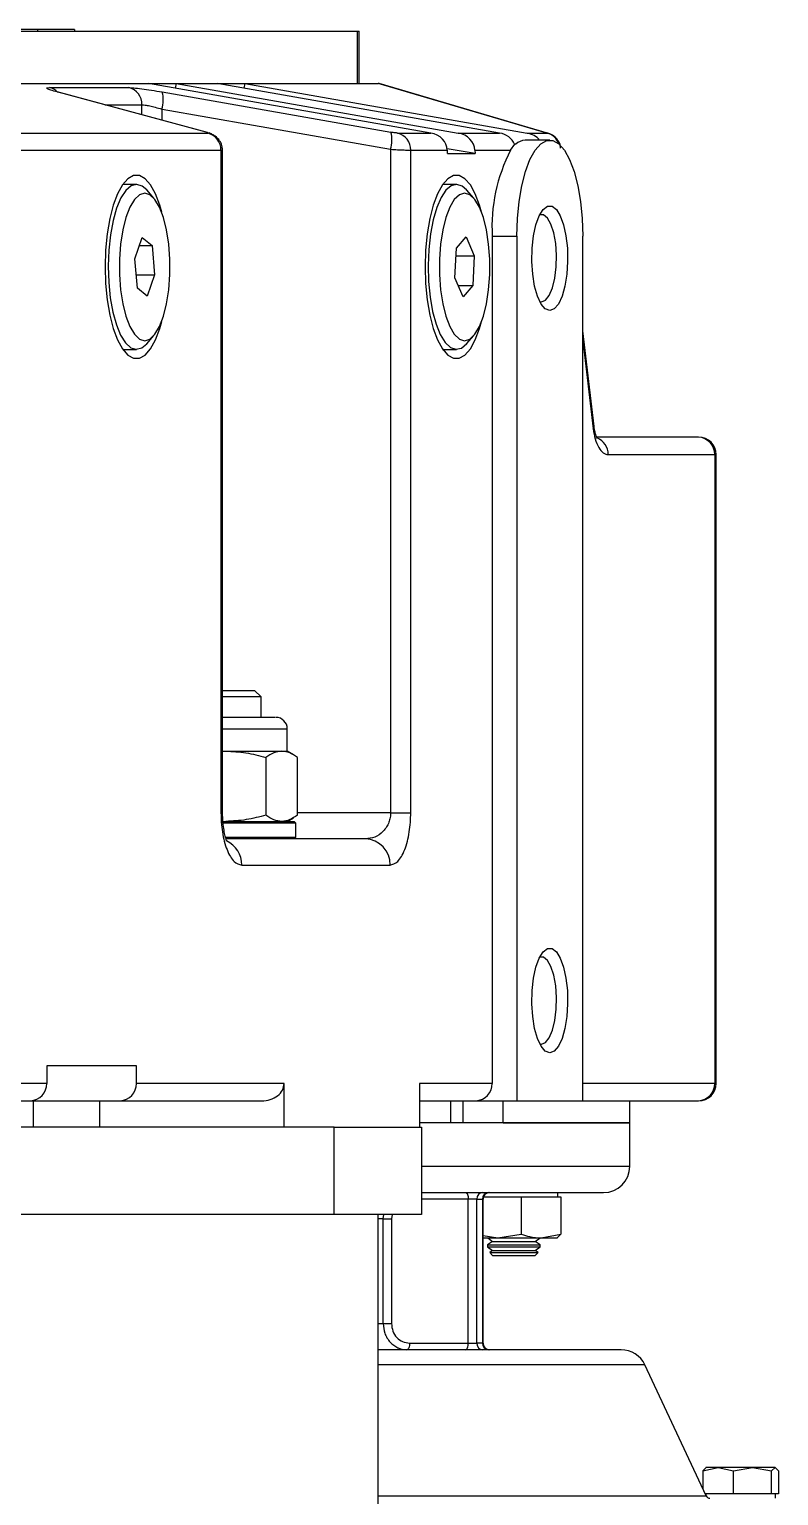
# Model space of a CAD drawing. Header units: centimetres. Extents: x 470464 to 524273, y 49611 to 59074.
# Drawn here: x 490479.19 to 490487.76, y 55520.96 to 55537.75 of the extents above; entities that cross this region are included whole.
import ezdxf

# ---------------------------------------------------------------- set-up
doc = ezdxf.new("R2010")
doc.units = ezdxf.units.CM
doc.header["$MEASUREMENT"] = 0
doc.layers.add('vinç', color=7, linetype='Continuous')

# ---------------------------------------------------------------- blocks, each defined once
blk = doc.blocks.new('JKKÖGÖ')
at = {"color": 2, "linetype": 'Continuous', "lineweight": 25}
for p, q in [((-34242.48, 51906.79), (-34242.13, 51907.19)), ((-34242.13, 51906.39), (-34242.48, 51906.79)), ((-34242.48, 51906.79), (-34242.48, 51904.22)), ((-34242.13, 51907.19), (-34239.48, 51907.19)), ((-34239.48, 51907.19), (-34239.48, 51906.79)), ((-34238.98, 51906.85), (-34239.48, 51906.85)), ((-34239.48, 51906.79), (-34239.48, 51906.39)), ((-34242.48, 51904.22), (-34242.13, 51906.39)), ((-34239.48, 51906.39), (-34242.13, 51906.39)), ((-34239.48, 51906.39), (-34239.48, 51904.22)), ((-34242.13, 51902.05), (-34242.48, 51904.22)), ((-34242.48, 51904.22), (-34242.48, 51900.28)), ((-34239.48, 51904.22), (-34239.48, 51902.05)), ((-34242.48, 51900.28), (-34242.13, 51902.05)), ((-34239.48, 51902.05), (-34242.13, 51902.05)), ((-34239.48, 51902.05), (-34239.48, 51900.28)), ((-34286.48, 51900.06), (-34358.48, 51900.06)), ((-34358.48, 51900.06), (-34358.48, 51899.88)), ((-34358.48, 51887.7), (-34358.48, 51899.88)), ((-34358.48, 51899.88), (-34286.48, 51899.88)), ((-34286.48, 51899.88), (-34286.48, 51900.06)), ((-34286.48, 51899.88), (-34286.48, 51884.78)), ((-34242.13, 51898.51), (-34242.48, 51900.28)), ((-34242.48, 51900.28), (-34242.48, 51898.85)), ((-34239.48, 51900.28), (-34239.48, 51898.79)), ((-34239.27, 51898.89), (-34254.25, 51891.9)), ((-34242.48, 51898.91), (-34242.13, 51898.51)), ((-34242.13, 51898.51), (-34240.08, 51898.51)), ((-34239.48, 51898.85), (-34239.35, 51898.85)), ((-34239.27, 51861.35), (-34239.27, 51898.89)), ((-34360.48, 51898), (-34360.48, 51886.41)), ((-34284.48, 51884.78), (-34284.48, 51898)), ((-34254.25, 51891.9), (-34254.25, 51861.35)), ((-34281.98, 51890.17), (-34284.48, 51890.17)), ((-34276.98, 51890.17), (-34281.98, 51890.17)), ((-34281.98, 51875.67), (-34281.98, 51890.17)), ((-34281.98, 51890.17), (-34281.98, 51886.41)), ((-34276.98, 51890.17), (-34276.98, 51866.35)), ((-34255.98, 51889.18), (-34255.98, 51861.35)), ((-34281.98, 51886.41), (-34281.98, 51866.1)), ((-34273.98, 51883.59), (-34273.98, 51887.17)), ((-34284.48, 51884.78), (-34383.48, 51884.78)), ((-34361.69, 51886.09), (-34372.67, 51884.78)), ((-34371.54, 51884.78), (-34361.45, 51885.98)), ((-34284.48, 51877.25), (-34284.48, 51884.78)), ((-34273.98, 51866.35), (-34273.98, 51883.59)), ((-34273.48, 51881.92), (-34273.98, 51881.92)), ((-34273.48, 51880.02), (-34273.48, 51882.28)), ((-34273.48, 51882.28), (-34269.23, 51882.28)), ((-34268.78, 51880.02), (-34269.23, 51882.28)), ((-34269.23, 51882.28), (-34268.78, 51881.86)), ((-34268.78, 51880.02), (-34268.78, 51881.91)), ((-34395.31, 51880.66), (-34400.98, 51861.4)), ((-34395.26, 51880.86), (-34400.97, 51861.49)), ((-34395.31, 51880.66), (-34395.26, 51880.86)), ((-34395.31, 51878.41), (-34395.31, 51880.66)), ((-34394.48, 51881.01), (-34394.48, 51878.19)), ((-34273.48, 51877.76), (-34273.48, 51880.02)), ((-34268.78, 51875.08), (-34268.78, 51880.02)), ((-34268.39, 51879.36), (-34268.78, 51879.92)), ((-34268, 51879.93), (-34268.39, 51879.36)), ((-34267.75, 51879.93), (-34268, 51879.93)), ((-34268, 51873.9), (-34268, 51879.93)), ((-34267.35, 51879.36), (-34267.75, 51879.93)), ((-34267.75, 51879.75), (-34267.75, 51879.93)), ((-34267.75, 51873.9), (-34267.75, 51879.75)), ((-34267.12, 51879.69), (-34267.35, 51879.36)), ((-34266.78, 51879.36), (-34267.12, 51879.69)), ((-34267.12, 51874.14), (-34267.12, 51879.69)), ((-34400.98, 51846.12), (-34395.31, 51878.41)), ((-34268.39, 51877.75), (-34268.39, 51879.36)), ((-34267.35, 51877.75), (-34267.35, 51879.36)), ((-34266.78, 51879.21), (-34266.78, 51879.36)), ((-34266.78, 51874.47), (-34266.78, 51879.21)), ((-34393.35, 51876.53), (-34394.02, 51877)), ((-34393.35, 51872.44), (-34393.35, 51876.53)), ((-34383.48, 51874.43), (-34383.48, 51877.25)), ((-34383.48, 51877.25), (-34284.48, 51877.25)), ((-34284.48, 51872.55), (-34284.48, 51877.25)), ((-34273.48, 51877.76), (-34269.23, 51877.76)), ((-34273.48, 51875.08), (-34273.48, 51877.76)), ((-34268.78, 51875.08), (-34269.23, 51877.76)), ((-34268.39, 51874.47), (-34268.39, 51877.75)), ((-34267.35, 51874.47), (-34267.35, 51877.75)), ((-34395.31, 51875.27), (-34400.98, 51842.98)), ((-34395.31, 51870.55), (-34395.31, 51875.27)), ((-34281.98, 51875.67), (-34284.48, 51875.67)), ((-34273.48, 51873.43), (-34273.48, 51875.08)), ((-34269.07, 51873.38), (-34268.78, 51875.08)), ((-34268.78, 51873.38), (-34268.78, 51875.08)), ((-34383.48, 51874.43), (-34286.48, 51874.43)), ((-34286.48, 51874.43), (-34286.48, 51866.1)), ((-34256.73, 51873.38), (-34273.23, 51873.38)), ((-34273.23, 51873.38), (-34273.23, 51873.31)), ((-34273.23, 51872.67), (-34273.23, 51873.31)), ((-34273.23, 51873.31), (-34256.73, 51873.31)), ((-34268.78, 51873.91), (-34268.39, 51874.47)), ((-34268.39, 51874.47), (-34268, 51873.9)), ((-34268, 51873.9), (-34267.75, 51873.9)), ((-34267.75, 51873.9), (-34267.35, 51874.47)), ((-34267.35, 51874.47), (-34267.12, 51874.14)), ((-34267.12, 51874.14), (-34266.78, 51874.47)), ((-34256.73, 51873.31), (-34256.73, 51873.38)), ((-34256.73, 51873.31), (-34256.73, 51872.67)), ((-34392.95, 51872.46), (-34393.5, 51869.28)), ((-34393.35, 51872.44), (-34392.95, 51872.46)), ((-34392.95, 51869.31), (-34392.95, 51872.46)), ((-34387.86, 51872.32), (-34388.79, 51871.5)), ((-34383.41, 51871.44), (-34381.26, 51872.37)), ((-34382.14, 51870.34), (-34383.41, 51871.44)), ((-34381.26, 51872.37), (-34377.83, 51872.2)), ((-34381.26, 51870.3), (-34381.26, 51872.37)), ((-34377.83, 51872.2), (-34376.56, 51871.09)), ((-34377.83, 51870.55), (-34377.83, 51872.2)), ((-34371.18, 51871.5), (-34372.11, 51872.32)), ((-34284.48, 51866.1), (-34284.48, 51872.55)), ((-34273.23, 51872.67), (-34273.23, 51871.68)), ((-34256.73, 51872.67), (-34273.23, 51872.67)), ((-34256.73, 51871.68), (-34273.23, 51871.68)), ((-34273.23, 51871.68), (-34273.23, 51866.35)), ((-34256.73, 51871.68), (-34256.73, 51872.67)), ((-34256.73, 51864.97), (-34256.73, 51871.68)), ((-34400.98, 51838.26), (-34395.31, 51870.55)), ((-34389.43, 51870.33), (-34389.43, 51868.76)), ((-34378.71, 51870.17), (-34382.14, 51870.34)), ((-34376.56, 51871.09), (-34378.71, 51870.17)), ((-34370.53, 51868.76), (-34370.53, 51870.33)), ((-34284.48, 51871.07), (-34281.98, 51871.07)), ((-34284.48, 51869.67), (-34281.98, 51869.67)), ((-34392.95, 51869.31), (-34393.35, 51869.3)), ((-34393.35, 51865.11), (-34393.35, 51869.3)), ((-34395.31, 51867.41), (-34400.98, 51835.12)), ((-34395.31, 51863.6), (-34395.31, 51867.41)), ((-34281.48, 51856.35), (-34281.48, 51866.35)), ((-34281.48, 51866.35), (-34271.48, 51866.35)), ((-34271.48, 51866.35), (-34271.48, 51856.35)), ((-34317.48, 51865.11), (-34393.35, 51865.11)), ((-34317.48, 51862.81), (-34317.48, 51865.11)), ((-34286.48, 51866.1), (-34281.48, 51866.1)), ((-34400.01, 51836.68), (-34395.41, 51862.83)), ((-34398.05, 51836.66), (-34393.45, 51862.81)), ((-34393.45, 51862.81), (-34317.48, 51862.81)), ((-34317.48, 51862.81), (-34317.48, 51852.15)), ((-34271.48, 51863), (-34270.98, 51862.91)), ((-34270.98, 51862.91), (-34258.98, 51862.91)), ((-34270.98, 51861.95), (-34270.98, 51862.91)), ((-34258.98, 51861.95), (-34258.98, 51862.91)), ((-34400.98, 51861.44), (-34400.97, 51861.49)), ((-34400.98, 51861.44), (-34400.98, 51861.4)), ((-34400.98, 51846.12), (-34400.98, 51861.4)), ((-34311.48, 51845.77), (-34311.48, 51862.74)), ((-34270.98, 51861.95), (-34271.48, 51862.03)), ((-34271.48, 51861.35), (-33932.98, 51861.35)), ((-34258.98, 51861.95), (-34270.98, 51861.95)), ((-34270.98, 51861.95), (-34270.98, 51861.35)), ((-34258.98, 51861.35), (-34258.98, 51861.95)), ((-34314.48, 51859.92), (-34314.48, 51843.98)), ((-34400.98, 51859.22), (-34406.98, 51859.22)), ((-34406.98, 51858.98), (-34406.98, 51859.22)), ((-34406.98, 51858.98), (-34400.98, 51858.98)), ((-34406.98, 51782.03), (-34406.98, 51858.98)), ((-34271.48, 51856.35), (-34281.48, 51856.35)), ((-34281.48, 51856.35), (-34281.48, 51616.35)), ((-34271.48, 51856.35), (-34271.48, 51616.35)), ((-34324.12, 51851.68), (-34324.52, 51850.98)), ((-34317.2, 51852.15), (-34323.81, 51852.15)), ((-34316.48, 51850.98), (-34316.89, 51851.68)), ((-34316.28, 51851.98), (-34316.48, 51851.78)), ((-34316.48, 51843.64), (-34316.48, 51851.78)), ((-34314.68, 51851.98), (-34316.28, 51851.98)), ((-34316.28, 51851.98), (-34316.28, 51843.66)), ((-34314.48, 51851.78), (-34314.68, 51851.98)), ((-34314.68, 51843.94), (-34314.68, 51851.98)), ((-34324.52, 51850.98), (-34327.1, 51850.98)), ((-34327.1, 51843.58), (-34327.1, 51850.98)), ((-34324.52, 51850.34), (-34324.52, 51850.98)), ((-34324.52, 51843.96), (-34324.52, 51850.34)), ((-34281.48, 51850.62), (-34286.48, 51850.62)), ((-34286.48, 51850.62), (-34286.48, 51833.73)), ((-34330.73, 51847.98), (-34331.48, 51847.23)), ((-34328.38, 51847.98), (-34330.73, 51847.98)), ((-34330.73, 51847.98), (-34330.73, 51843.58)), ((-34323.81, 51848.54), (-34317.2, 51848.54)), ((-34284.48, 51831.85), (-34284.48, 51848.06)), ((-34400.98, 51846.12), (-34400.45, 51846.02)), ((-34400.98, 51842.98), (-34400.98, 51846.12)), ((-34331.48, 51843.58), (-34331.48, 51847.23)), ((-34400.98, 51838.26), (-34400.98, 51842.98)), ((-34317.48, 51843.58), (-34393.45, 51843.58)), ((-34393.35, 51843.4), (-34317.48, 51843.4)), ((-34393.35, 51816.94), (-34393.35, 51843.4)), ((-34328.38, 51843.8), (-34328.38, 51843.58)), ((-34324.52, 51843.58), (-34324.52, 51843.96)), ((-34324.49, 51843.58), (-34324.52, 51843.96)), ((-34317.48, 51843.58), (-34317.48, 51843.4)), ((-34395.41, 51841.71), (-34400.01, 51824.64)), ((-34395.38, 51841.86), (-34399.98, 51824.79)), ((-34395.31, 51807.94), (-34395.31, 51841.89)), ((-34400.98, 51838.26), (-34400.45, 51838.16)), ((-34400.98, 51835.12), (-34400.98, 51838.26)), ((-34396.78, 51836.66), (-34398.05, 51836.66)), ((-34400.98, 51781.26), (-34400.98, 51835.12)), ((-34398.55, 51830.1), (-34398.55, 51834.36)), ((-34397.4, 51834.36), (-34398.55, 51834.36)), ((-34387.86, 51835.72), (-34388.79, 51834.91)), ((-34383.34, 51834.37), (-34382.42, 51835.52)), ((-34380.91, 51833.53), (-34383.34, 51834.37)), ((-34382.42, 51835.52), (-34379.06, 51835.81)), ((-34382.42, 51834.05), (-34382.42, 51835.52)), ((-34379.06, 51835.81), (-34376.63, 51834.97)), ((-34379.06, 51833.69), (-34379.06, 51835.81)), ((-34376.63, 51834.97), (-34377.55, 51833.83)), ((-34371.18, 51834.91), (-34372.11, 51835.72)), ((-34400.51, 51823.77), (-34400.51, 51832.85)), ((-34389.43, 51833.73), (-34389.43, 51832.17)), ((-34377.55, 51833.83), (-34380.91, 51833.53)), ((-34370.53, 51832.17), (-34370.53, 51833.73)), ((-34286.48, 51833.73), (-34288.48, 51833.73)), ((-34288.48, 51833.73), (-34288.48, 51823.47)), ((-34284.48, 51821.59), (-34284.48, 51831.85)), ((-34281.48, 51829.54), (-34284.48, 51829.54)), ((-34407.18, 51826.65), (-34406.98, 51826.65)), ((-34407.18, 51826.65), (-34407.18, 51822.4)), ((-34400.01, 51824.64), (-34399.98, 51824.79)), ((-34288.48, 51823.47), (-34286.48, 51823.47)), ((-34286.48, 51823.47), (-34286.48, 51819.79)), ((-34407.18, 51822.4), (-34407.18, 51801.54)), ((-34407.18, 51822.4), (-34406.98, 51822.4)), ((-34284.48, 51821.9), (-34281.48, 51821.9)), ((-34284.48, 51819.79), (-34284.48, 51821.59))]:
    blk.add_line(p, q, dxfattribs=at)
at = {"color": 2, "linetype": 'Continuous', "lineweight": 25, "flags": 128}
for points in [[(-34383.48, 51877.25), (-34385.51, 51877.32), (-34387.46, 51877.51), (-34389.28, 51877.82), (-34390.9, 51878.23), (-34392.26, 51878.75), (-34393.33, 51879.34), (-34394.07, 51879.98), (-34394.44, 51880.67), (-34394.44, 51881.36), (-34394.07, 51882.04), (-34393.33, 51882.69), (-34392.26, 51883.28), (-34390.9, 51883.79), (-34389.28, 51884.21), (-34387.46, 51884.52), (-34385.51, 51884.71), (-34383.48, 51884.78)], [(-34374.98, 51881.01), (-34375.17, 51880.5), (-34375.73, 51880.03), (-34376.61, 51879.61), (-34377.77, 51879.28), (-34379.13, 51879.06), (-34380.61, 51878.97), (-34382.11, 51879), (-34383.54, 51879.16), (-34384.81, 51879.43), (-34385.84, 51879.81), (-34386.56, 51880.26), (-34386.94, 51880.76), (-34386.94, 51881.27), (-34386.56, 51881.77), (-34385.84, 51882.22), (-34384.81, 51882.6), (-34383.54, 51882.87), (-34382.11, 51883.03), (-34380.61, 51883.06), (-34379.13, 51882.97), (-34377.77, 51882.75), (-34376.61, 51882.42), (-34375.73, 51882), (-34375.17, 51881.52), (-34374.98, 51881.01)], [(-34289.98, 51881.01), (-34290.17, 51880.5), (-34290.73, 51880.03), (-34291.61, 51879.61), (-34292.77, 51879.28), (-34294.13, 51879.06), (-34295.61, 51878.97), (-34297.11, 51879), (-34298.54, 51879.16), (-34299.81, 51879.43), (-34300.84, 51879.81), (-34301.56, 51880.26), (-34301.94, 51880.76), (-34301.94, 51881.27), (-34301.56, 51881.77), (-34300.84, 51882.22), (-34299.81, 51882.6), (-34298.54, 51882.87), (-34297.11, 51883.03), (-34295.61, 51883.06), (-34294.13, 51882.97), (-34292.77, 51882.75), (-34291.61, 51882.42), (-34290.73, 51882), (-34290.17, 51881.52), (-34289.98, 51881.01)], [(-34376.02, 51879.86), (-34375.98, 51880.07), (-34376.17, 51880.54), (-34376.71, 51880.96), (-34377.57, 51881.32), (-34378.68, 51881.59), (-34379.97, 51881.75), (-34381.33, 51881.78), (-34382.66, 51881.69), (-34383.87, 51881.47), (-34384.86, 51881.15), (-34385.57, 51880.76), (-34385.94, 51880.31), (-34385.95, 51879.86)], [(-34291.02, 51879.86), (-34290.98, 51880.07), (-34291.17, 51880.54), (-34291.71, 51880.96), (-34292.57, 51881.32), (-34293.68, 51881.59), (-34294.97, 51881.75), (-34296.33, 51881.78), (-34297.66, 51881.69), (-34298.87, 51881.47), (-34299.86, 51881.15), (-34300.57, 51880.76), (-34300.94, 51880.31), (-34300.95, 51879.86)], [(-34386.23, 51873.22), (-34387.06, 51872.98), (-34388.36, 51872.49), (-34389.38, 51871.93), (-34390.08, 51871.31), (-34390.44, 51870.66), (-34390.44, 51870), (-34390.08, 51869.35), (-34389.38, 51868.73), (-34388.36, 51868.16), (-34387.06, 51867.67), (-34385.51, 51867.28), (-34383.78, 51866.98), (-34381.91, 51866.8), (-34379.98, 51866.74), (-34378.06, 51866.8), (-34376.19, 51866.98), (-34374.46, 51867.28), (-34372.91, 51867.67), (-34371.61, 51868.16), (-34370.59, 51868.73), (-34369.89, 51869.35), (-34369.53, 51870), (-34369.53, 51870.66), (-34369.89, 51871.31), (-34370.59, 51871.93), (-34371.61, 51872.49), (-34372.91, 51872.98), (-34373.74, 51873.22)], [(-34388.43, 51871.27), (-34388.25, 51870.67), (-34387.7, 51870.09), (-34386.82, 51869.57), (-34385.64, 51869.12), (-34384.21, 51868.77), (-34382.6, 51868.52), (-34380.87, 51868.39), (-34379.1, 51868.39), (-34377.37, 51868.52), (-34375.76, 51868.77), (-34374.33, 51869.12), (-34373.15, 51869.57), (-34372.27, 51870.09), (-34371.72, 51870.67), (-34371.53, 51871.27), (-34371.72, 51871.87), (-34372.27, 51872.44), (-34373.15, 51872.97), (-34374.33, 51873.42), (-34375.76, 51873.77), (-34377.37, 51874.02), (-34379.1, 51874.14), (-34380.87, 51874.14), (-34382.6, 51874.02), (-34384.21, 51873.77), (-34385.64, 51873.42), (-34386.82, 51872.97), (-34387.7, 51872.44), (-34388.25, 51871.87), (-34388.43, 51871.27)], [(-34388.79, 51871.5), (-34389.22, 51871.01), (-34389.43, 51870.38), (-34389.28, 51869.75), (-34388.78, 51869.14), (-34387.93, 51868.58), (-34386.78, 51868.08), (-34385.37, 51867.67), (-34383.75, 51867.36), (-34381.99, 51867.17), (-34380.15, 51867.1), (-34378.3, 51867.15), (-34376.52, 51867.32), (-34374.87, 51867.61), (-34373.42, 51868), (-34372.22, 51868.49), (-34371.32, 51869.04), (-34370.75, 51869.64), (-34370.54, 51870.27), (-34370.69, 51870.9), (-34371.19, 51871.51)], [(-34273.98, 51871.38), (-34273.97, 51871.44), (-34273.93, 51871.49), (-34273.86, 51871.55), (-34273.77, 51871.59), (-34273.65, 51871.63), (-34273.52, 51871.66), (-34273.38, 51871.68), (-34273.23, 51871.68)], [(-34255.98, 51871.38), (-34256, 51871.44), (-34256.04, 51871.49), (-34256.11, 51871.55), (-34256.2, 51871.59), (-34256.32, 51871.63), (-34256.45, 51871.66), (-34256.59, 51871.68), (-34256.73, 51871.68)], [(-34256.73, 51864.97), (-34256.59, 51864.97), (-34256.45, 51864.95), (-34256.32, 51864.92), (-34256.2, 51864.88), (-34256.11, 51864.84), (-34256.04, 51864.78), (-34256, 51864.73), (-34255.98, 51864.67)], [(-34395.41, 51841.71), (-34395.34, 51841.98), (-34395.32, 51842.03)], [(-34386.23, 51836.62), (-34387.06, 51836.39), (-34388.36, 51835.9), (-34389.38, 51835.33), (-34390.08, 51834.71), (-34390.44, 51834.06), (-34390.44, 51833.4), (-34390.08, 51832.75), (-34389.38, 51832.13), (-34388.36, 51831.57), (-34387.06, 51831.08), (-34385.51, 51830.68), (-34383.78, 51830.38), (-34381.91, 51830.2), (-34379.98, 51830.14), (-34378.06, 51830.2), (-34376.19, 51830.38), (-34374.46, 51830.68), (-34372.91, 51831.08), (-34371.61, 51831.57), (-34370.59, 51832.13), (-34369.89, 51832.75), (-34369.53, 51833.4), (-34369.53, 51834.06), (-34369.89, 51834.71), (-34370.59, 51835.33), (-34371.61, 51835.9), (-34372.91, 51836.39), (-34373.74, 51836.62)], [(-34388.43, 51834.67), (-34388.25, 51834.07), (-34387.7, 51833.5), (-34386.82, 51832.97), (-34385.64, 51832.52), (-34384.21, 51832.17), (-34382.6, 51831.92), (-34380.87, 51831.8), (-34379.1, 51831.8), (-34377.37, 51831.92), (-34375.76, 51832.17), (-34374.33, 51832.52), (-34373.15, 51832.97), (-34372.27, 51833.5), (-34371.72, 51834.07), (-34371.53, 51834.67), (-34371.72, 51835.27), (-34372.27, 51835.85), (-34373.15, 51836.37), (-34374.33, 51836.82), (-34375.76, 51837.17), (-34377.37, 51837.42), (-34379.1, 51837.55), (-34380.87, 51837.55), (-34382.6, 51837.42), (-34384.21, 51837.17), (-34385.64, 51836.82), (-34386.82, 51836.37), (-34387.7, 51835.85), (-34388.25, 51835.27), (-34388.43, 51834.67)], [(-34388.79, 51834.91), (-34389.24, 51834.39), (-34389.43, 51833.76), (-34389.27, 51833.12), (-34388.74, 51832.52), (-34387.88, 51831.96), (-34386.72, 51831.46), (-34385.29, 51831.06), (-34383.66, 51830.76), (-34381.9, 51830.57), (-34380.05, 51830.5), (-34378.21, 51830.56), (-34376.43, 51830.74), (-34374.79, 51831.03), (-34373.35, 51831.43), (-34372.17, 51831.92), (-34371.28, 51832.47), (-34370.73, 51833.08), (-34370.54, 51833.71), (-34370.7, 51834.34), (-34371.18, 51834.91)]]:
    blk.add_lwpolyline(points, dxfattribs=at)
at = {"color": 2, "linetype": 'Continuous', "lineweight": 25}
for centre, radius, start, end in [((-34358.48, 51898.06), 2, 90, 180), ((-34358.54, 51897.94), 1.94, 88.2746, 178.1638), ((-34286.48, 51898.06), 2, 0, 90), ((-34286.43, 51897.94), 1.94, 1.8362, 91.7254), ((-34239.48, 51899.34), 0.5, 295, 0), ((-34252.98, 51889.18), 3, 115, 180), ((-34276.98, 51887.17), 3, 0, 90), ((-34358.52, 51885.7), 2, 89.0626, 158.9252), ((-34361.67, 51885.8), 0.288, 39.002, 92.5725), ((-34393.44, 51880.24), 1.92, 108.9217, 167.1379), ((-34392.86, 51878.25), 1.62, 182.0642, 223.7042), ((-34384.55, 51893.65), 19.25, 242.8275, 273.1866), ((-34286.43, 51872.49), 1.94, 1.8362, 91.7254), ((-34273.23, 51874.13), 0.75, 180, 270), ((-34273.27, 51874.03), 0.717, 182.9521, 272.6753), ((-34273.27, 51873.38), 0.717, 182.9521, 272.6753), ((-34256.73, 51874.13), 0.75, 270, 0), ((-34256.7, 51874.03), 0.717, 267.3247, 357.0479), ((-34256.7, 51873.38), 0.717, 267.3247, 357.0479), ((-34393.39, 51863.14), 1.97, 88.74, 166.4787), ((-34394.46, 51859.42), 3.54, 73.312, 105.4446), ((-34311.57, 51859.83), 2.91, 88.2746, 178.1638), ((-34327.1, 51849.69), 1.29, 90, 180), ((-34311.53, 51842.76), 3.01, 89.1331, 154.9229), ((-34393.39, 51841.42), 1.97, 88.74, 166.4787), ((-34399.06, 51833.26), 3.54, 73.312, 105.4446), ((-34398.59, 51832.39), 1.97, 88.74, 166.4787), ((-34286.43, 51831.79), 1.94, 1.8362, 91.7254), ((-34398.7, 51823.38), 1.85, 134.1669, 167.7027), ((-34286.43, 51821.53), 1.94, 1.8362, 91.7254)]:
    blk.add_arc(centre, radius, start, end, dxfattribs=at)
for centre, major_axis, ratio, start_param, end_param in [((-34393.35, 51878.04), (-0.3, -2.24), 0.880778, 3.899329, 4.666463), ((-34393.35, 51874.9), (-0.3, -2.24), 0.880778, 3.635649, 4.666463), ((-34383.48, 51881.48), (1.33, -22.47), 0.486021, 4.878374, 4.884298), ((-34393.35, 51870.18), (-0.3, -2.24), 0.880778, 3.293062, 4.666463), ((-34393.35, 51867.04), (-0.3, -2.24), 0.880778, 3.293062, 4.666463), ((-34286.48, 51848.06), (0, -2.56), 0.780206, 1.570796, 3.141593)]:
    blk.add_ellipse(centre, major_axis=major_axis, ratio=ratio, start_param=start_param, end_param=end_param, dxfattribs=at)
for points, knots in [([(-34360.35, 51886.41), (-34360.34, 51886.42), (-34360.34, 51886.44), (-34360.63, 51886.3), (-34361.14, 51886.17), (-34361.5, 51886.11), (-34361.69, 51886.09)], [0, 0, 0, 0, 0.196363, 0.597629, 0.798735, 1, 1, 1, 1]), ([(-34361.45, 51885.98), (-34361.04, 51886.05), (-34360.17, 51886.19), (-34359.23, 51886.62), (-34358.6, 51887.13), (-34358.52, 51887.51), (-34358.48, 51887.7)], [0, 0, 0, 0, 0.216605, 0.465518, 0.734469, 1, 1, 1, 1]), ([(-34393.58, 51882.25), (-34393.76, 51882.23), (-34394.08, 51882.19), (-34394.55, 51881.92), (-34394.98, 51881.5), (-34395.26, 51881.02), (-34395.28, 51880.72), (-34395.29, 51880.66)], [0, 0, 0, 0, 0.2146, 0.378944, 0.642169, 0.925454, 1, 1, 1, 1]), ([(-34269.23, 51877.76), (-34269.12, 51878.08), (-34268.87, 51878.82), (-34268.81, 51879.59), (-34268.78, 51880.02)], [0, 0, 0, 0, 0.428117, 1, 1, 1, 1]), ([(-34393.45, 51862.81), (-34393.43, 51863.08), (-34393.4, 51863.59), (-34393.37, 51864.25), (-34393.35, 51864.79), (-34393.35, 51865), (-34393.35, 51865.11)], [0, 0, 0, 0, 0.26109, 0.500228, 0.753071, 1, 1, 1, 1]), ([(-34311.48, 51862.74), (-34311.57, 51863.04), (-34311.73, 51863.64), (-34312.88, 51864.32), (-34314.16, 51864.73), (-34315.23, 51864.95), (-34316.36, 51865.09), (-34317.12, 51865.1), (-34317.48, 51865.11)], [0, 0, 0, 0, 0.255181, 0.52195, 0.651809, 0.775441, 0.891612, 1, 1, 1, 1]), ([(-34258.98, 51862.91), (-34258.69, 51862.94), (-34258.1, 51863), (-34257.35, 51863.48), (-34256.84, 51864.16), (-34256.77, 51864.7), (-34256.73, 51864.97)], [0, 0, 0, 0, 0.250544, 0.500207, 0.749993, 1, 1, 1, 1]), ([(-34258.98, 51861.95), (-34258.61, 51861.98), (-34258.02, 51862.04), (-34257.33, 51862.38), (-34256.7, 51862.84), (-34256.34, 51863.34), (-34256.15, 51863.77), (-34256.03, 51864.11), (-34256, 51864.42), (-34255.98, 51864.67)], [0, 0, 0, 0, 0.240608, 0.368288, 0.500539, 0.749657, 0.778148, 0.829443, 1, 1, 1, 1]), ([(-34395.31, 51863.6), (-34395.31, 51863.56), (-34395.31, 51863.49), (-34395.33, 51863.31), (-34395.36, 51863.09), (-34395.39, 51862.92), (-34395.41, 51862.83)], [0, 0, 0, 0, 0.248775, 0.497945, 0.748456, 1, 1, 1, 1]), ([(-34317.48, 51862.81), (-34317.3, 51862.8), (-34316.91, 51862.78), (-34316.34, 51862.61), (-34315.81, 51862.34), (-34315.15, 51861.82), (-34314.6, 51860.99), (-34314.52, 51860.28), (-34314.48, 51859.92)], [0, 0, 0, 0, 0.094056, 0.193454, 0.306229, 0.434995, 0.716762, 1, 1, 1, 1]), ([(-34323.81, 51852.15), (-34324.01, 51851.85), (-34324.41, 51851.26), (-34324.49, 51850.65), (-34324.52, 51850.34)], [0, 0, 0, 0, 0.495458, 1, 1, 1, 1]), ([(-34317.2, 51852.15), (-34317, 51851.85), (-34316.6, 51851.26), (-34316.52, 51850.65), (-34316.48, 51850.34)], [0, 0, 0, 0, 0.495458, 1, 1, 1, 1]), ([(-34328.38, 51849.59), (-34328.38, 51849.59), (-34328.38, 51849.6), (-34328.38, 51849.03), (-34328.38, 51848.31), (-34328.38, 51847.35), (-34328.38, 51845.9), (-34328.38, 51844.63), (-34328.38, 51843.8)], [0, 0, 0, 0, 0.175342, 0.315112, 0.457849, 0.600586, 0.740357, 1, 1, 1, 1]), ([(-34324.52, 51850.34), (-34324.49, 51850.04), (-34324.42, 51849.43), (-34324.01, 51848.84), (-34323.81, 51848.54)], [0, 0, 0, 0, 0.494511, 1, 1, 1, 1]), ([(-34316.48, 51850.34), (-34316.52, 51850.04), (-34316.59, 51849.43), (-34317, 51848.84), (-34317.2, 51848.54)], [0, 0, 0, 0, 0.4945107, 1, 1, 1, 1]), ([(-34324.52, 51843.96), (-34324.49, 51844.72), (-34324.42, 51846.28), (-34324.01, 51847.78), (-34323.81, 51848.54)], [0, 0, 0, 0, 0.494511, 1, 1, 1, 1]), ([(-34317.2, 51848.54), (-34317, 51847.8), (-34316.6, 51846.29), (-34316.52, 51844.74), (-34316.48, 51843.96)], [0, 0, 0, 0, 0.495458, 1, 1, 1, 1]), ([(-34317.48, 51843.4), (-34317.12, 51843.4), (-34316.36, 51843.42), (-34315.23, 51843.55), (-34314.16, 51843.77), (-34312.88, 51844.19), (-34311.73, 51844.87), (-34311.57, 51845.47), (-34311.48, 51845.77)], [0, 0, 0, 0, 0.108388, 0.224559, 0.348191, 0.47805, 0.744819, 1, 1, 1, 1]), ([(-34393.36, 51843.58), (-34393.53, 51843.56), (-34393.93, 51843.53), (-34394.46, 51843.26), (-34394.88, 51842.85), (-34395.16, 51842.41), (-34395.27, 51842.15), (-34395.32, 51842.03)], [0, 0, 0, 0, 0.192841, 0.43338, 0.710381, 0.855546, 1, 1, 1, 1]), ([(-34393.35, 51843.4), (-34393.35, 51843.48), (-34393.35, 51843.59), (-34393.36, 51843.56), (-34393.36, 51843.55)], [0, 0, 0, 0, 0.741409, 1, 1, 1, 1]), ([(-34314.21, 51844.02), (-34314.21, 51844.03), (-34314.21, 51844.07), (-34314.37, 51844.01), (-34314.77, 51843.89), (-34315.44, 51843.74), (-34316.36, 51843.61), (-34317.1, 51843.59), (-34317.48, 51843.58)], [0, 0, 0, 0, 0.0430413, 0.2217645, 0.4057625, 0.5954902, 0.7923918, 1, 1, 1, 1]), ([(-34395.41, 51841.71), (-34395.39, 51841.76), (-34395.36, 51841.87), (-34395.33, 51841.94), (-34395.31, 51841.96), (-34395.31, 51841.91), (-34395.31, 51841.89)], [0, 0, 0, 0, 0.251816, 0.502074, 0.751492, 1, 1, 1, 1]), ([(-34400.51, 51832.85), (-34400.5, 51833.03), (-34400.49, 51833.39), (-34400.38, 51834.3), (-34400.22, 51835.42), (-34400.08, 51836.26), (-34400.01, 51836.68)], [0, 0, 0, 0, 0.244333, 0.497934, 0.752681, 1, 1, 1, 1]), ([(-34398.55, 51834.36), (-34398.54, 51834.47), (-34398.53, 51834.68), (-34398.42, 51835.22), (-34398.26, 51835.89), (-34398.12, 51836.39), (-34398.05, 51836.66)], [0, 0, 0, 0, 0.243429, 0.494379, 0.734474, 1, 1, 1, 1]), ([(-34400.01, 51824.64), (-34400.08, 51824.39), (-34400.22, 51823.88), (-34400.38, 51823.5), (-34400.49, 51823.42), (-34400.5, 51823.66), (-34400.51, 51823.77)], [0, 0, 0, 0, 0.247319, 0.502066, 0.755667, 1, 1, 1, 1])]:
    blk.add_open_spline(points, degree=3, knots=knots, dxfattribs=at)
blk = doc.blocks.new('ytrrytyıyrttrtrdffcfrfrrdftgyu')
at = {"color": 1, "xscale": 0.1, "yscale": 0.1, "zscale": 0.1}
blk.add_blockref('JKKÖGÖ', (397754.461, 71282.509), dxfattribs=at)
blk = doc.blocks.new('KLJLKHŞKLJKŞJHIUHYGFRTDTRFJKLK')
at = {"layer": 'vinç', "color": 2}
blk.add_blockref('ytrrytyıyrttrtrdffcfrfrrdftgyu', (-5.5, -666), dxfattribs=at)

msp = doc.modelspace()

# ---------------------------------------------------------------- block references
at = {"layer": 'vinç', "color": 2, "rotation": 270}
msp.add_blockref('KLJLKHŞKLJKŞJHIUHYGFRTDTRFJKLK', (414680.531, 449845.993), dxfattribs=at)

doc.saveas('drawing.dxf')
